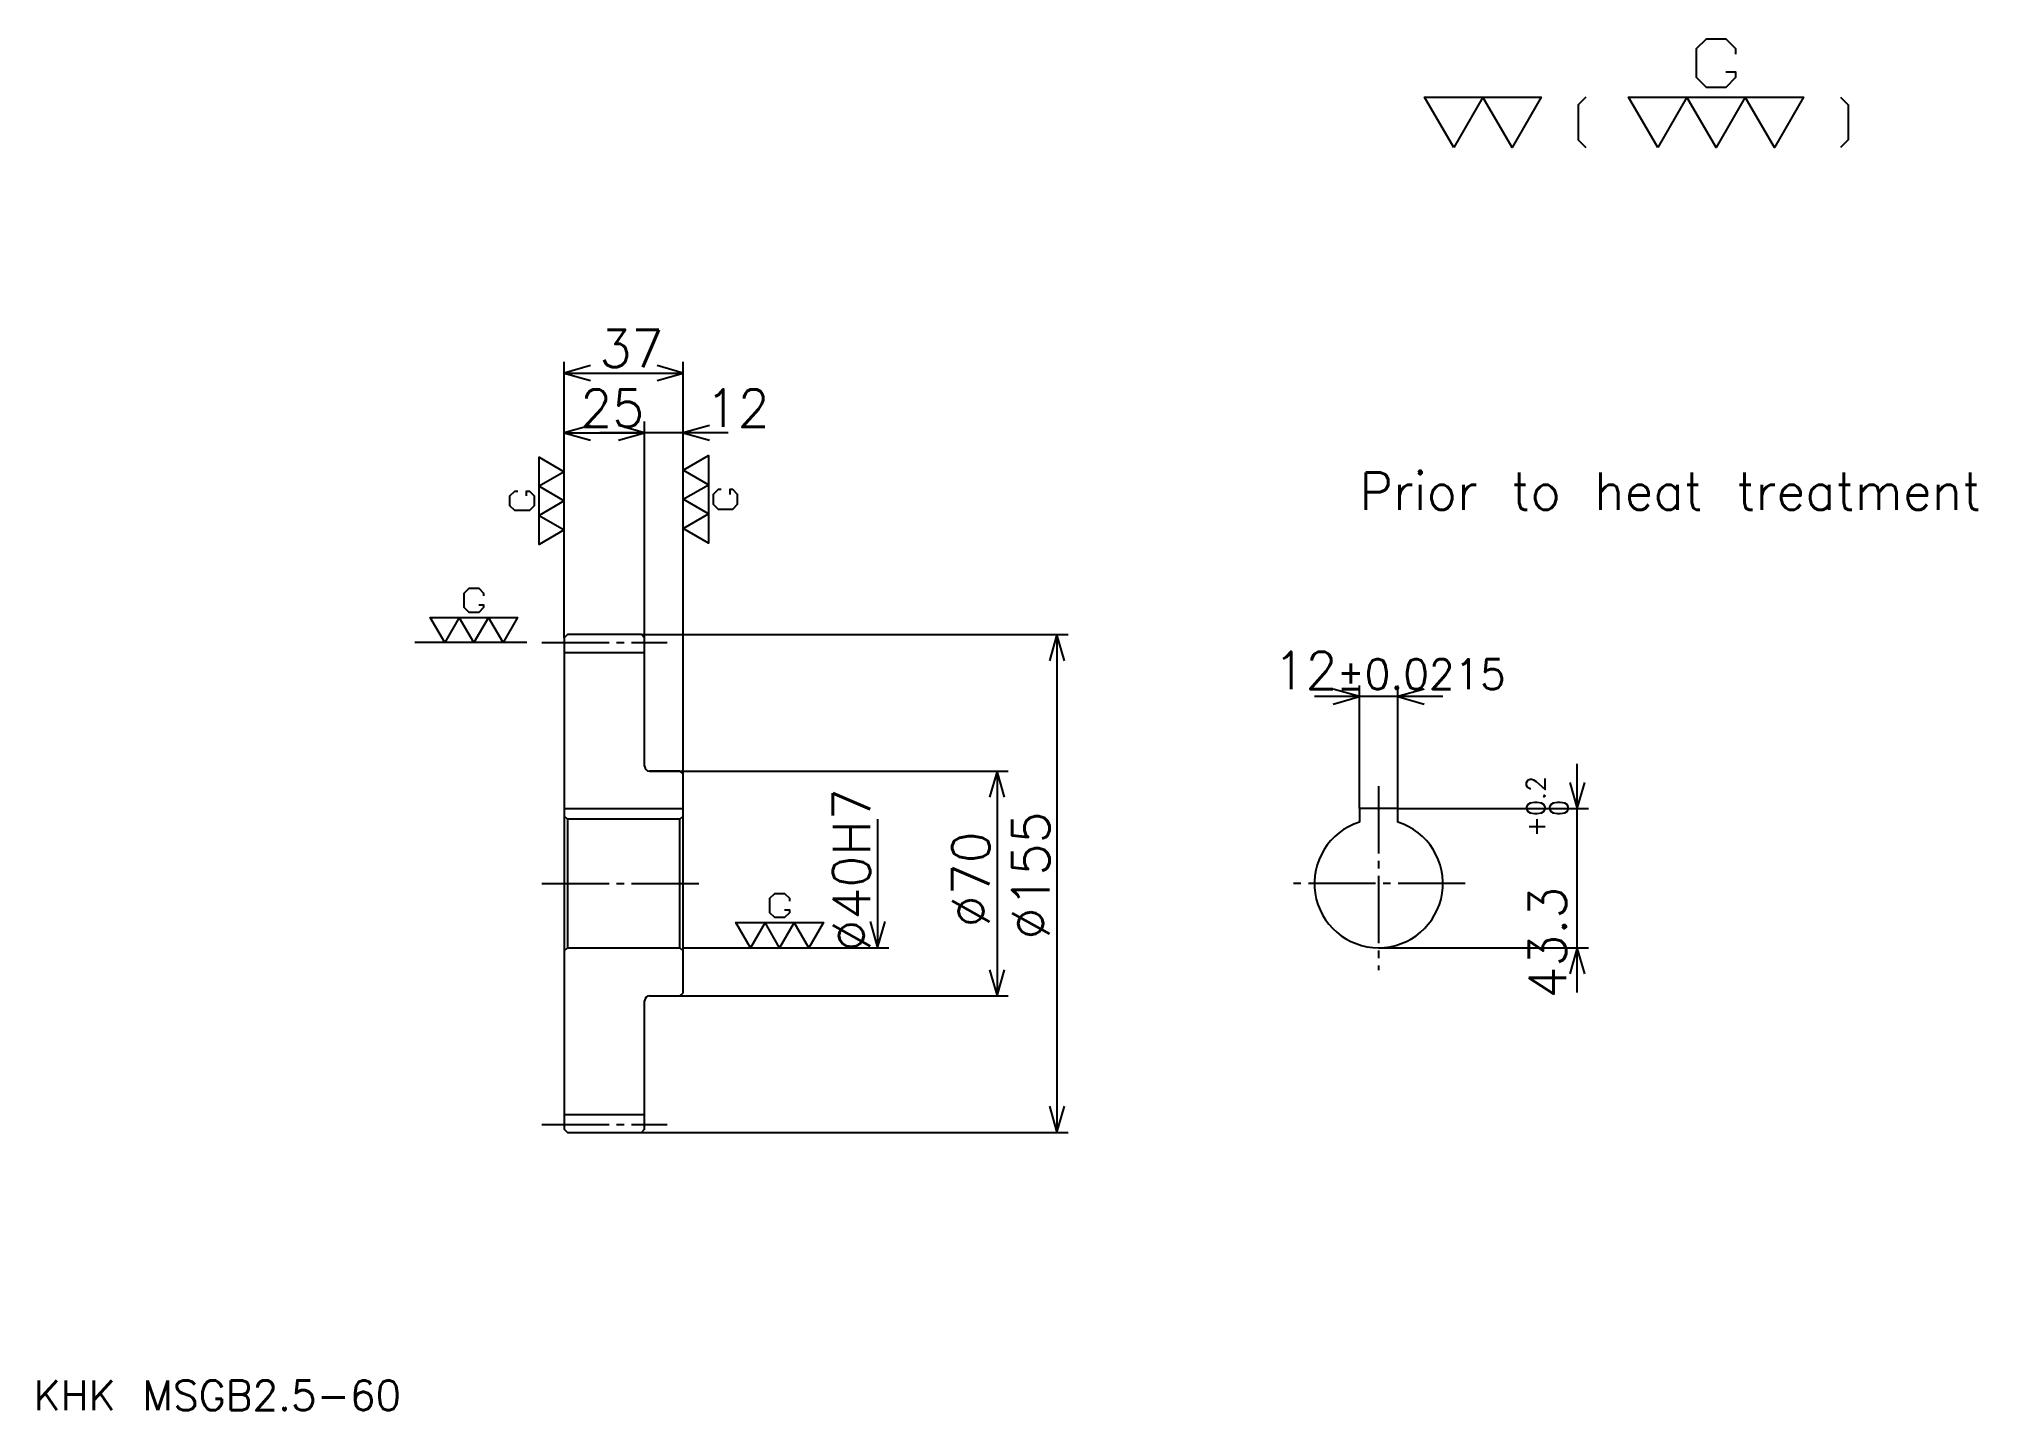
# Model space of a CAD drawing. Extents: x 25 to 628, y 26 to 453.
import ezdxf

# ---------------------------------------------------------------- set-up
doc = ezdxf.new("R2010")
doc.units = 0
doc.linetypes.add('DASHDOT', pattern=[27.913044, 20.934783, -2.326087, 2.326087, -2.326087])
doc.layers.get('0').update_dxf_attribs({"linetype": 'CONTINUOUS'})
doc.layers.add('DASHDOT', color=6, linetype='DASHDOT')
doc.styles.add('KANJI', font='TXT', dxfattribs={"bigfont": 'BIGFONT'})

msp = doc.modelspace()

# ---------------------------------------------------------------- linework, layer by layer
at = {"color": 5}
for p, q in [((188.413055, 267.07608), (188.413055, 351.978271)), ((225.413055, 267.07608), (225.413055, 351.978271)), ((188.413055, 348.489136), (225.413055, 348.489136)), ((213.413055, 267.07608), (213.413055, 333.369568)), ((188.413055, 329.880432), (213.413055, 329.880432)), ((239.369568, 329.880432), (199.456528, 329.880432)), ((188.413055, 266.07608), (188.413055, 267.07608)), ((212.413055, 267.07608), (225.413055, 267.07608)), ((213.413055, 266.07608), (213.413055, 267.07608)), ((225.413055, 267.07608), (345.206543, 267.07608)), ((225.413055, 223.57608), (225.413055, 267.07608)), ((341.717407, 267.07608), (341.717407, 112.07608)), ((461.804352, 247.76738), (421.891296, 247.76738)), ((435.847839, 212.876083), (435.847839, 251.256516)), ((447.847839, 212.876083), (447.847839, 251.256516)), ((214.913055, 224.57608), (225.413055, 224.57608)), ((225.413055, 224.57608), (326.597839, 224.57608)), ((323.108704, 224.57608), (323.108704, 154.57608)), ((503.67392, 155.619568), (503.67392, 226.832596)), ((447.847839, 212.876083), (507.163055, 212.876083)), ((285.891296, 209.57608), (285.891296, 169.57608)), ((225.413055, 169.57608), (289.380432, 169.57608)), ((441.847839, 169.57608), (507.163055, 169.57608)), ((214.913055, 154.57608), (225.413055, 154.57608)), ((225.413055, 154.57608), (326.597839, 154.57608)), ((212.413055, 112.07608), (225.413055, 112.07608)), ((225.413055, 112.07608), (345.206543, 112.07608))]:
    msp.add_line(p, q, dxfattribs=at)
at = {"color": 7}
msp.add_line((176.782623, 264.57608), (141.891312, 264.57608), dxfattribs=at)
at = {"color": 4}
for p, q in [((188.413055, 261.45108), (213.413055, 261.45108)), ((188.413055, 212.876083), (225.413055, 212.876083)), ((189.413055, 209.57608), (189.413055, 169.57608)), ((224.413055, 209.57608), (225.413055, 210.57608)), ((224.413055, 169.57608), (225.413055, 168.57608)), ((188.413055, 117.70108), (213.413055, 117.70108))]:
    msp.add_line(p, q, dxfattribs=at)
at = {"color": 7}
for points in [[(549.886963, 442.282166), (552.910889, 442.282166), (552.910889, 440.467834), (549.886963, 437.443909), (543.839111, 437.443909), (540.815186, 440.467834), (540.815186, 449.539551), (543.839111, 452.563477), (549.886963, 452.563477), (552.910889, 449.539551), (552.910889, 447.72522)], [(465.217377, 418.695648), (456.14563, 434.419983), (492.432587, 434.419983), (483.36084, 418.695648), (474.289124, 434.419983), (465.217377, 418.695648)], [(506.34259, 434.419983), (503.923462, 432.000854), (503.923462, 421.114777), (506.34259, 418.695648)], [(528.719543, 418.695648), (519.647827, 434.419983), (574.078247, 434.419983), (565.006531, 418.695648), (555.934753, 434.419983), (546.863037, 418.695648), (537.79126, 434.419983), (528.719543, 418.695648)], [(585.569092, 434.419983), (587.988281, 432.000854), (587.988281, 421.114777), (585.569092, 418.695648)], [(188.413055, 299.641296), (180.550888, 295.105408), (180.550888, 322.320648), (188.413055, 317.78479), (180.550888, 313.248901), (188.413055, 308.713043), (180.550888, 304.177185), (188.413055, 299.641296)], [(225.413055, 318.25), (233.275238, 322.785889), (233.275238, 295.570648), (225.413055, 300.106506), (233.275238, 304.642395), (225.413055, 309.178253), (233.275238, 313.714111), (225.413055, 318.25)], [(176.619797, 310.224976), (176.619797, 311.736938), (177.526962, 311.736938), (179.038925, 310.224976), (179.038925, 307.20108), (177.526962, 305.689117), (172.991104, 305.689117), (171.479141, 307.20108), (171.479141, 310.224976), (172.991104, 311.736938), (173.89827, 311.736938)], [(237.206314, 312.202179), (236.299133, 312.202179), (234.787186, 310.690216), (234.787186, 307.666321), (236.299133, 306.154358), (240.835007, 306.154358), (242.34697, 307.666321), (242.34697, 310.690216), (240.835007, 312.202179), (239.927841, 312.202179), (239.927841, 310.690216)], [(161.779358, 276.369324), (163.291321, 276.369324), (163.291321, 275.462158), (161.779358, 273.950195), (158.755447, 273.950195), (157.243484, 275.462158), (157.243484, 279.998047), (158.755447, 281.51001), (161.779358, 281.51001), (163.291321, 279.998047), (163.291321, 279.090881)], [(151.195663, 264.57608), (146.65979, 272.438263), (173.875015, 272.438263), (169.339142, 264.57608), (164.803268, 272.438263), (160.267395, 264.57608), (155.731537, 272.438263), (151.195663, 264.57608)], [(256.931519, 181.369339), (258.443481, 181.369339), (258.443481, 180.462173), (256.931519, 178.950211), (253.907623, 178.950211), (252.39566, 180.462173), (252.39566, 184.998032), (253.907623, 186.509995), (256.931519, 186.509995), (258.443481, 184.998032), (258.443481, 184.090866)], [(246.347839, 169.57608), (241.811966, 177.438248), (269.027191, 177.438248), (264.491333, 169.57608), (259.955444, 177.438248), (255.419586, 169.57608), (250.883713, 177.438248), (246.347839, 169.57608)]]:
    msp.add_lwpolyline(points, dxfattribs=at)
at = {"color": 5}
for points in [[(196.554352, 350.815186), (188.413055, 348.489136), (196.554352, 346.163025)], [(217.271759, 346.163025), (225.413055, 348.489136), (217.271759, 350.815186)], [(196.554352, 332.206512), (188.413055, 329.880432), (196.554352, 327.554352)], [(205.271759, 327.554352), (213.413055, 329.880432), (205.271759, 332.206512)], [(205.271759, 327.554352), (213.413055, 329.880432), (205.271759, 332.206512)], [(233.554352, 332.206512), (225.413055, 329.880432), (233.554352, 327.554352)], [(344.043488, 258.934784), (341.717407, 267.07608), (339.391327, 258.934784)], [(427.706543, 245.441299), (435.847839, 247.76738), (427.706543, 250.093475)], [(455.989136, 250.093475), (447.847839, 247.76738), (455.989136, 245.441299)], [(325.434784, 216.434784), (323.108704, 224.57608), (320.782623, 216.434784)], [(501.347839, 221.01738), (503.67392, 212.876083), (506, 221.01738)], [(283.565216, 177.717377), (285.891296, 169.57608), (288.217407, 177.717377)], [(506, 161.434784), (503.67392, 169.57608), (501.347839, 161.434784)], [(320.782623, 162.717377), (323.108704, 154.57608), (325.434784, 162.717377)], [(339.391327, 120.217384), (341.717407, 112.07608), (344.043488, 120.217384)]]:
    msp.add_lwpolyline(points, dxfattribs=at)
at = {"color": 4}
for points in [[(213.413055, 226.07608), (213.413055, 266.07608), (212.413055, 267.07608), (189.413055, 267.07608), (188.413055, 266.07608), (188.413055, 168.57608)], [(214.913055, 154.57608), (224.413055, 154.57608), (225.413055, 155.57608), (225.413055, 223.57608), (224.413055, 224.57608), (214.913055, 224.57608)], [(447.847839, 208.654861), (447.847839, 212.876083), (435.847839, 212.876083), (435.847839, 208.654861)], [(188.413055, 168.57608), (189.413055, 169.57608), (224.413055, 169.57608), (224.413055, 209.57608), (189.413055, 209.57608), (188.413055, 210.57608)], [(188.413055, 168.57608), (188.413055, 113.07608), (189.413055, 112.07608), (212.413055, 112.07608), (213.413055, 113.07608), (213.413055, 153.07608)]]:
    msp.add_lwpolyline(points, dxfattribs=at)
for centre, radius, start, end in [((214.913055, 226.07608), 1.5, 180, 270), ((441.847839, 189.57608), 20, 107.457602748, 72.542397252), ((214.913055, 153.07608), 1.5, 90, 180)]:
    msp.add_arc(centre, radius, start, end, dxfattribs=at)
at = {"layer": 'DASHDOT', "color": 7}
for p, q in [((181.434799, 264.57608), (220.391312, 264.57608)), ((441.847839, 219.85434), (441.847839, 162.597824)), ((181.434799, 189.57608), (232.391312, 189.57608)), ((468.826111, 189.57608), (414.869568, 189.57608)), ((181.434799, 114.57608), (220.391312, 114.57608))]:
    msp.add_line(p, q, dxfattribs=at)

# ---------------------------------------------------------------- texts
at = {"color": 7, "style": 'KANJI'}
for s, height, p in [('37', 11.630435, (199.353271, 350.349976)), ('25', 11.630435, (193.353271, 331.741302)), ('12', 11.630435, (232.391312, 331.741302)), ('Prior to heat treatment', 11.630435, (435.847839, 305.919556)), ('12', 11.630435, (409.117493, 250.093475)), ('%%p0.0215', 9.304348, (428.771484, 250.093475)), ('KHK MSGB2.5-60', 9.304348, (23.26087, 25.586956))]:
    msp.add_text(s, height=height, dxfattribs=at).set_placement(p)
for s, height, p in [('%%c40H7', 11.630435, (283.565216, 168.35054)), ('0.2', 5.815217, (493.671753, 210.587708)), ('0', 5.815217, (500.882629, 210.587708)), ('%%c155', 11.630435, (339.391327, 172.130432)), ('+', 5.815217, (493.671753, 204.074661)), ('%%c70', 11.630435, (320.782623, 175.910324)), ('43.3', 11.630435, (500.184784, 153.733551))]:
    msp.add_text(s, height=height, rotation=90, dxfattribs=at).set_placement(p)

doc.saveas('drawing.dxf')
